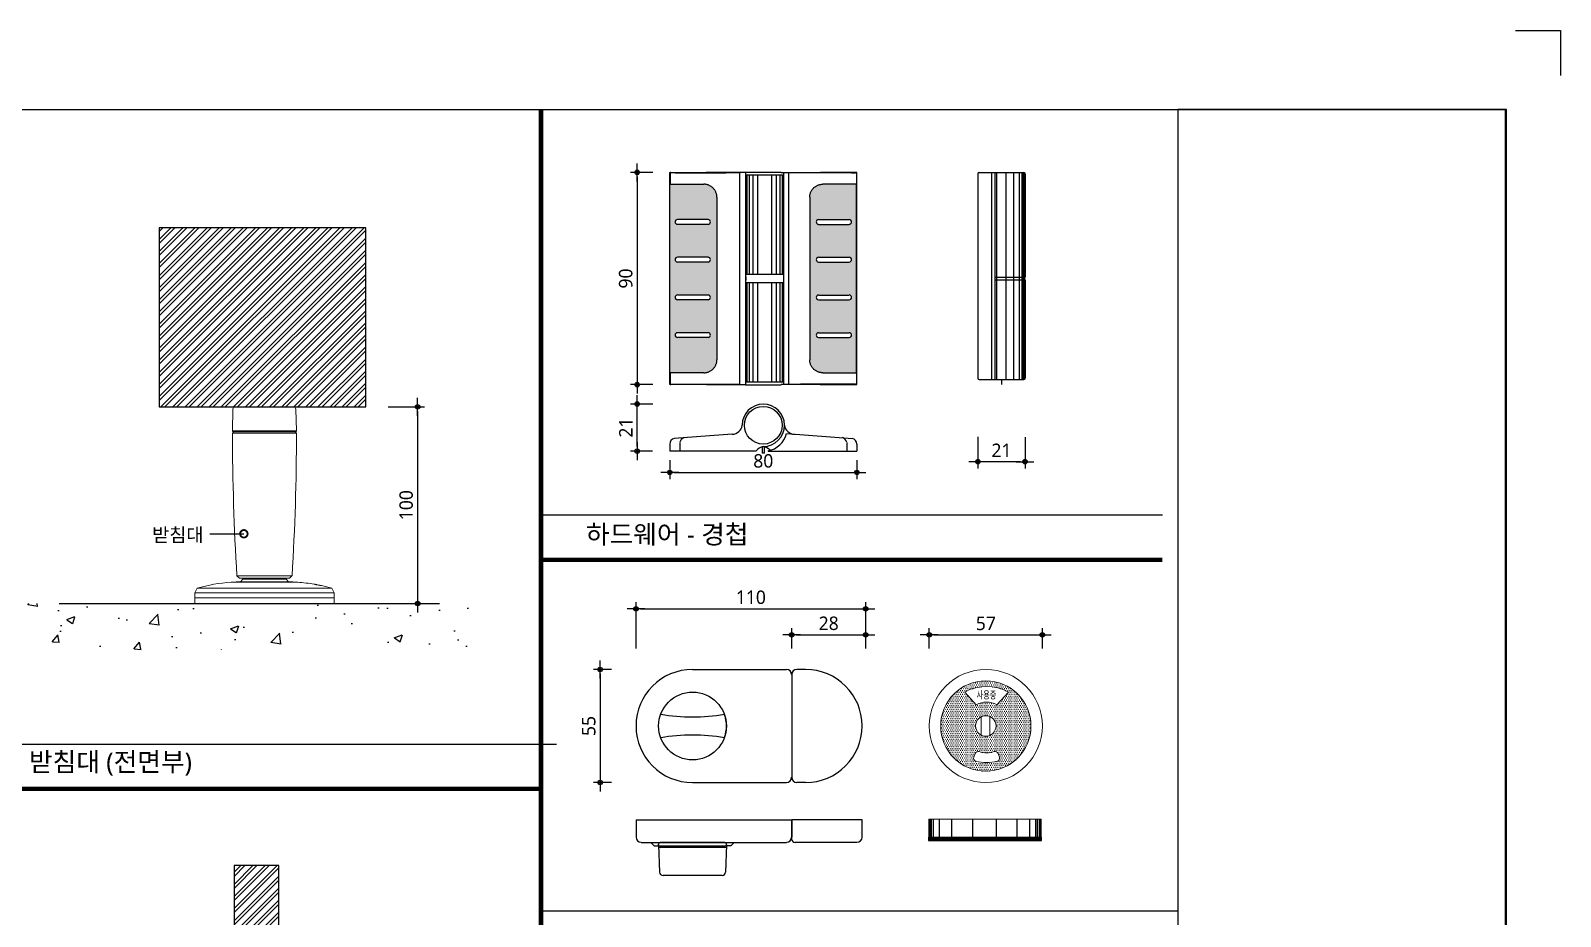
# Model space of a CAD drawing. Extents: x -256 to 8104, y -176 to 5714.
# Drawn here: x 4694 to 8104, y 3740 to 5714 of the extents above; entities that cross this region are included whole.
import ezdxf
from ezdxf.enums import TextEntityAlignment as Align

# ---------------------------------------------------------------- set-up
doc = ezdxf.new("R2010")
doc.units = 0
doc.header["$LTSCALE"] = 30
doc.layers.get('0').update_dxf_attribs({"linetype": 'CONTINUOUS'})
doc.layers.get('DEFPOINTS').update_dxf_attribs({"linetype": 'CONTINUOUS'})
for name, color, linetype in [('02---제품선', 4, 'CONTINUOUS'), ('curior-0Line', 252, 'CONTINUOUS'), ('DIM', 7, 'CONTINUOUS'), ('FIN', 5, 'CONTINUOUS'), ('HAT', 8, 'CONTINUOUS'), ('TIT', 3, 'CONTINUOUS'), ('문자', 3, 'CONTINUOUS'), ('부자재', 4, 'CONTINUOUS'), ('잠금쇠(회전형)', 4, 'CONTINUOUS'), ('치수', 1, 'CONTINUOUS'), ('판넬', 2, 'CONTINUOUS'), ('해치', 8, 'CONTINUOUS')]:
    doc.layers.add(name, color=color, linetype=linetype)
doc.styles.add('HDW', font='gulim.ttc')
doc.styles.add('돋움', font='malgun.ttf')
doc.dimstyles.new('10', dxfattribs={"dimscale": 10, "dimtxt": 3, "dimasz": 1, "dimexe": 1.5, "dimexo": 2, "dimgap": 1, "dimtad": 1, "dimdec": 0, "dimlunit": 6, "dimtxsty": '돋움', "dimblk": 'DIMDOT', "dimcen": -1, "dimdle": 1.5, "dimclrt": 3, "dimazin": 3, "dimtfac": 1, "dimtdec": 0, "dimtix": 1, "dimtmove": 2, "dimatfit": 3, "dimldrblk": 'DIMDOT', "dimarcsym": 0})

# ---------------------------------------------------------------- blocks, each defined once
blk = doc.blocks.new('DIMDOT')
at = {"linetype": 'Continuous'}
blk.add_line((-2, 0), (2, 0), dxfattribs=at)
for radius in [0.5, 0.25]:
    blk.add_circle((0, 0), radius, dxfattribs=at)
blk = doc.blocks.new('*D890')
at = {"layer": 'DEFPOINTS', "color": 0}
for p in [(134877.2, -2398.7), (134365.2, -2507.3), (134877.2, -2507.3)]:
    blk.add_point(p, dxfattribs=at)
at = {"layer": 'DIM', "color": 0, "lineweight": -2, "ltscale": 10}
for p, q in [((134365.2, -2487.3), (134365.2, -2383.7)), ((134877.2, -2487.3), (134877.2, -2383.7)), ((134375.2, -2398.7), (134867.2, -2398.7))]:
    blk.add_line(p, q, dxfattribs=at)
at = {"layer": 'DIM', "color": 0, "lineweight": -2, "xscale": 10, "yscale": 10, "zscale": 10, "rotation": 180}
blk.add_blockref('DIMDOT', (134365.2, -2398.7), dxfattribs=at)
at = {"layer": 'DIM', "color": 0, "lineweight": -2, "xscale": 10, "yscale": 10, "zscale": 10}
blk.add_blockref('DIMDOT', (134877.2, -2398.7), dxfattribs=at)
at = {"layer": 'DIM', "color": 3, "insert": (134621.2, -2373.1), "char_height": 30, "attachment_point": 5, "style": '돋움'}
blk.add_mtext('110', dxfattribs=at)
blk = doc.blocks.new('*D891')
at = {"layer": 'DEFPOINTS', "color": 0}
for p in [(134877.2, -2456.7), (134712.2, -2507.3), (134877.2, -2507.3)]:
    blk.add_point(p, dxfattribs=at)
at = {"layer": 'DIM', "color": 0, "lineweight": -2, "ltscale": 10}
for p, q in [((134712.2, -2487.3), (134712.2, -2441.7)), ((134877.2, -2487.3), (134877.2, -2441.7)), ((134722.2, -2456.7), (134867.2, -2456.7))]:
    blk.add_line(p, q, dxfattribs=at)
at = {"layer": 'DIM', "color": 0, "lineweight": -2, "xscale": 10, "yscale": 10, "zscale": 10, "rotation": 180}
blk.add_blockref('DIMDOT', (134712.2, -2456.7), dxfattribs=at)
at = {"layer": 'DIM', "color": 0, "lineweight": -2, "xscale": 10, "yscale": 10, "zscale": 10}
blk.add_blockref('DIMDOT', (134877.2, -2456.7), dxfattribs=at)
at = {"layer": 'DIM', "color": 3, "insert": (134794.7, -2431.2), "char_height": 30, "attachment_point": 5, "style": '돋움'}
blk.add_mtext('28', dxfattribs=at)
blk = doc.blocks.new('*D892')
at = {"layer": 'DEFPOINTS', "color": 0}
for p in [(135270.9, -2456.7), (135018.9, -2507.3), (135270.9, -2507.3)]:
    blk.add_point(p, dxfattribs=at)
at = {"layer": 'DIM', "color": 0, "lineweight": -2, "ltscale": 10}
for p, q in [((135018.9, -2487.3), (135018.9, -2441.7)), ((135270.9, -2487.3), (135270.9, -2441.7)), ((135028.9, -2456.7), (135260.9, -2456.7))]:
    blk.add_line(p, q, dxfattribs=at)
at = {"layer": 'DIM', "color": 0, "lineweight": -2, "xscale": 10, "yscale": 10, "zscale": 10, "rotation": 180}
blk.add_blockref('DIMDOT', (135018.9, -2456.7), dxfattribs=at)
at = {"layer": 'DIM', "color": 0, "lineweight": -2, "xscale": 10, "yscale": 10, "zscale": 10}
blk.add_blockref('DIMDOT', (135270.9, -2456.7), dxfattribs=at)
at = {"layer": 'DIM', "color": 3, "insert": (135144.9, -2431.4), "char_height": 30, "attachment_point": 5, "style": '돋움'}
blk.add_mtext('57', dxfattribs=at)
blk = doc.blocks.new('*D893')
at = {"layer": 'DEFPOINTS', "color": 0}
for p in [(134422.8, -1426), (134367.8, -1899.1), (134422.8, -1899.1)]:
    blk.add_point(p, dxfattribs=at)
at = {"layer": 'DIM', "color": 0, "lineweight": -2, "ltscale": 10}
for p, q in [((134402.8, -1426), (134352.8, -1426)), ((134367.8, -1436), (134367.8, -1889.1)), ((134402.8, -1899.1), (134352.8, -1899.1))]:
    blk.add_line(p, q, dxfattribs=at)
at = {"layer": 'DIM', "color": 0, "lineweight": -2, "xscale": 10, "yscale": 10, "zscale": 10}
for p, rotation in [((134367.8, -1426), 90), ((134367.8, -1899.1), 270)]:
    blk.add_blockref('DIMDOT', p, dxfattribs=dict(at, rotation=rotation))
at = {"layer": 'DIM', "color": 3, "insert": (134342.3, -1662.5), "char_height": 30, "attachment_point": 5, "rotation": 90, "style": '돋움'}
blk.add_mtext('90', dxfattribs=at)
blk = doc.blocks.new('*D894')
at = {"layer": 'DEFPOINTS', "color": 0}
for p in [(134440.4, -2047.3), (134857.5, -2047.3), (134857.5, -2094.7)]:
    blk.add_point(p, dxfattribs=at)
at = {"layer": 'DIM', "color": 0, "lineweight": -2, "ltscale": 10}
for p, q in [((134440.4, -2067.3), (134440.4, -2109.7)), ((134857.5, -2067.3), (134857.5, -2109.7)), ((134450.4, -2094.7), (134847.5, -2094.7))]:
    blk.add_line(p, q, dxfattribs=at)
at = {"layer": 'DIM', "color": 0, "lineweight": -2, "xscale": 10, "yscale": 10, "zscale": 10, "rotation": 180}
blk.add_blockref('DIMDOT', (134440.4, -2094.7), dxfattribs=at)
at = {"layer": 'DIM', "color": 0, "lineweight": -2, "xscale": 10, "yscale": 10, "zscale": 10}
blk.add_blockref('DIMDOT', (134857.5, -2094.7), dxfattribs=at)
at = {"layer": 'DIM', "color": 3, "insert": (134648.9, -2069.2), "char_height": 30, "attachment_point": 5, "style": '돋움'}
blk.add_mtext('80', dxfattribs=at)
blk = doc.blocks.new('*D895')
at = {"layer": 'DEFPOINTS', "color": 0}
for p in [(134367.8, -1942.3), (134422.8, -1942.3), (134422.1, -2047.3)]:
    blk.add_point(p, dxfattribs=at)
at = {"layer": 'DIM', "color": 0, "lineweight": -2, "ltscale": 10}
for p, q in [((134402.8, -1942.3), (134352.8, -1942.3)), ((134367.8, -2037.3), (134367.8, -1952.3)), ((134402.1, -2047.3), (134352.8, -2047.3))]:
    blk.add_line(p, q, dxfattribs=at)
at = {"layer": 'DIM', "color": 0, "lineweight": -2, "xscale": 10, "yscale": 10, "zscale": 10}
for p, rotation in [((134367.8, -1942.3), 90), ((134367.8, -2047.3), 270)]:
    blk.add_blockref('DIMDOT', p, dxfattribs=dict(at, rotation=rotation))
at = {"layer": 'DIM', "color": 3, "insert": (134342.5, -1994.8), "char_height": 30, "attachment_point": 5, "rotation": 90, "style": '돋움'}
blk.add_mtext('21', dxfattribs=at)
blk = doc.blocks.new('*D896')
at = {"layer": 'DEFPOINTS', "color": 0}
for p in [(135127.3, -1995.1), (135232.3, -1995.9), (135127.3, -2070.8)]:
    blk.add_point(p, dxfattribs=at)
at = {"layer": 'DIM', "color": 0, "lineweight": -2, "ltscale": 10}
for p, q in [((135127.3, -2015.1), (135127.3, -2085.8)), ((135232.3, -2015.9), (135232.3, -2085.8)), ((135222.3, -2070.8), (135137.3, -2070.8))]:
    blk.add_line(p, q, dxfattribs=at)
at = {"layer": 'DIM', "color": 0, "lineweight": -2, "xscale": 10, "yscale": 10, "zscale": 10, "rotation": 180}
blk.add_blockref('DIMDOT', (135127.3, -2070.8), dxfattribs=at)
at = {"layer": 'DIM', "color": 0, "lineweight": -2, "xscale": 10, "yscale": 10, "zscale": 10}
blk.add_blockref('DIMDOT', (135232.3, -2070.8), dxfattribs=at)
at = {"layer": 'DIM', "color": 3, "insert": (135179.8, -2045.5), "char_height": 30, "attachment_point": 5, "style": '돋움'}
blk.add_mtext('21', dxfattribs=at)
blk = doc.blocks.new('*D897')
at = {"layer": 'DEFPOINTS', "color": 0}
for p in [(134330.9, -2533.9), (134285.2, -2785.9), (134330.9, -2785.9)]:
    blk.add_point(p, dxfattribs=at)
at = {"layer": 'DIM', "color": 0, "lineweight": -2, "ltscale": 10}
for p, q in [((134310.9, -2533.9), (134270.2, -2533.9)), ((134285.2, -2543.9), (134285.2, -2775.9)), ((134310.9, -2785.9), (134270.2, -2785.9))]:
    blk.add_line(p, q, dxfattribs=at)
at = {"layer": 'DIM', "color": 0, "lineweight": -2, "xscale": 10, "yscale": 10, "zscale": 10}
for p, rotation in [((134285.2, -2533.9), 90), ((134285.2, -2785.9), 270)]:
    blk.add_blockref('DIMDOT', p, dxfattribs=dict(at, rotation=rotation))
at = {"layer": 'DIM', "color": 3, "insert": (134259.9, -2659.9), "char_height": 30, "attachment_point": 5, "rotation": 90, "style": '돋움'}
blk.add_mtext('55', dxfattribs=at)
blk = doc.blocks.new('*D902')
at = {"layer": 'DEFPOINTS', "color": 0}
for p in [(133792.4, -1948.6), (133735.6, -2386.7), (133878.5, -2386.7)]:
    blk.add_point(p, dxfattribs=at)
at = {"layer": 'DIM', "color": 0, "lineweight": -2, "ltscale": 10}
for p, q in [((133812.4, -1948.6), (133893.5, -1948.6)), ((133878.5, -1958.6), (133878.5, -2376.7)), ((133755.6, -2386.7), (133893.5, -2386.7))]:
    blk.add_line(p, q, dxfattribs=at)
at = {"layer": 'DIM', "color": 0, "lineweight": -2, "xscale": 10, "yscale": 10, "zscale": 10}
for p, rotation in [((133878.5, -1948.6), 90), ((133878.5, -2386.7), 270)]:
    blk.add_blockref('DIMDOT', p, dxfattribs=dict(at, rotation=rotation))
at = {"layer": 'DIM', "color": 3, "insert": (133852.9, -2167.7), "char_height": 30, "attachment_point": 5, "rotation": 90, "style": '돋움'}
blk.add_mtext('100', dxfattribs=at)
blk = doc.blocks.new('_DOTSMALL')
at = {"color": 0, "linetype": 'ByBlock', "const_width": 0.5}
blk.add_lwpolyline([(-0.0625, 0, 1), (0.0625, 0, 1)], format="xyb", close=True, dxfattribs=at)
blk = doc.blocks.new('A$C63EC304E')
at = {"layer": '치수', "color": 1, "xscale": 2.5, "yscale": 2.5, "zscale": 2.5, "rotation": 234.3098741996962}
blk.add_blockref('_DOTSMALL', (0.31, 0.31), dxfattribs=at)
blk = doc.blocks.new('A$C2BC9653E')
at = {"layer": '치수', "xscale": 0.3333333333333333, "yscale": 0.3333333333333333, "zscale": 0.3333333333333333}
blk.add_blockref('A$C63EC304E', (0, 0), dxfattribs=at)
blk = doc.blocks.new('A$C7FC71301')
at = {"layer": '치수', "rotation": 180}
blk.add_blockref('A$C2BC9653E', (0.208, 0.208), dxfattribs=at)
blk = doc.blocks.new('A$C4A20372B')
at = {"layer": '치수'}
blk.add_blockref('A$C7FC71301', (0, 0), dxfattribs=at)
blk = doc.blocks.new('A$C566469F5')
at = {"layer": '치수'}
blk.add_blockref('A$C4A20372B', (0, 0), dxfattribs=at)
blk = doc.blocks.new('A$C7E317CD4')
at = {"layer": '해치', "xscale": 2, "yscale": 2, "zscale": 2}
blk.add_blockref('A$C566469F5', (0, 0), dxfattribs=at)
blk = doc.blocks.new('A$C601D7F27')
at = {"layer": '치수'}
blk.add_blockref('A$C7E317CD4', (0, 0), dxfattribs=at)
blk = doc.blocks.new('A$C38802C08')
at = {"layer": '치수'}
blk.add_blockref('A$C601D7F27', (0, 0), dxfattribs=at)
blk = doc.blocks.new('AURA_33', base_point=(128321.5, -6824.2))
at = {"layer": 'HAT'}
h = blk.add_hatch(dxfattribs=at)
h.set_pattern_fill('ANSI32', color=256, scale=2, style=0)
h.set_pattern_definition([(45, (120000, -7000), (-13.470384, 13.470384), []), (45, (120008.98, -7000), (-13.470384, 13.470384), [])])
h.paths.add_polyline_path([(133602.9, -1948.6), (133762.9, -1948.6), (133762.9, -1549.3), (133302.1, -1549.3), (133302.1, -1948.6)])
h = blk.add_hatch(dxfattribs=at)
h.set_pattern_fill('ANSI32', color=256, scale=2, style=0)
h.set_pattern_definition([(45, (120022.86, -7100.185), (-13.470384, 13.470384), []), (45, (120031.84, -7100.185), (-13.470384, 13.470384), [])])
h.paths.add_polyline_path([(133469.3, -3285.3), (133568.8, -3285.3), (133568.8, -2970.9), (133469.3, -2970.9)])
at = {"layer": '해치'}
h = blk.add_hatch(dxfattribs=at)
h.set_pattern_fill('DOTS', color=256, scale=2.628474)
h.set_pattern_definition([(0, (131478.674, -1090.9586), (2.086351, 4.172702), [0, -4.172702])])
edge = h.paths.add_edge_path()
edge.add_line((134440.9, -1872.6), (134441, -1872.6))
edge.add_spline(control_points=[(134441, -1872.6), (134441.2, -1872.6), (134452.7, -1872.6)], knot_values=[-0.724312, -0.724312, -0.724312, 0.724312, 0.724312, 0.724312], weights=[1, 0.748956, 1], degree=2, periodic=0)
edge.add_line((134452.7, -1872.6), (134516.6, -1872.6))
edge.add_spline(control_points=[(134516.6, -1872.6), (134545.5, -1872.6), (134545.5, -1843.6)], knot_values=[-1.570796, -1.570796, -1.570796, 0, 0, 0], weights=[1, 0.707107, 1], degree=2, periodic=0)
edge.add_line((134545.5, -1843.6), (134545.5, -1481.4))
edge.add_spline(control_points=[(134545.5, -1481.4), (134545.5, -1452.5), (134516.6, -1452.5)], knot_values=[0, 0, 0, 1.570796, 1.570796, 1.570796], weights=[1, 0.707107, 1], degree=2, periodic=0)
edge.add_line((134516.6, -1452.5), (134452.7, -1452.5))
edge.add_spline(control_points=[(134452.7, -1452.5), (134441.2, -1452.5), (134441, -1452.5)], knot_values=[-0.724312, -0.724312, -0.724312, 0.724312, 0.724312, 0.724312], weights=[1, 0.748956, 1], degree=2, periodic=0)
edge.add_line((134440.9, -1452.5), (134440.9, -1872.6))
h.paths.add_polyline_path([(134525.8, -1531.3, -0.414214), (134531.1, -1536.5, -0.414214), (134525.8, -1541.8), (134457.5, -1541.8, -0.414214), (134452.2, -1536.5, -0.414214), (134457.5, -1531.3)], flags=16)
h.paths.add_polyline_path([(134525.8, -1615.3, -0.414214), (134531.1, -1620.5, -0.414214), (134525.8, -1625.8), (134457.5, -1625.8, -0.414214), (134452.2, -1620.5, -0.414214), (134457.5, -1615.3)], flags=16)
h.paths.add_polyline_path([(134525.8, -1699.3, -0.414214), (134531.1, -1704.5, -0.414214), (134525.8, -1709.8), (134457.5, -1709.8, -0.414214), (134452.2, -1704.5, -0.414214), (134457.5, -1699.3)], flags=16)
h.paths.add_polyline_path([(134525.8, -1783.3, -0.414214), (134531.1, -1788.6, -0.414214), (134525.8, -1793.8), (134457.5, -1793.8, -0.414214), (134452.2, -1788.6, -0.414214), (134457.5, -1783.3)], flags=16)
h = blk.add_hatch(dxfattribs=at)
h.set_pattern_fill('DOTS', color=256, scale=2.628474)
h.set_pattern_definition([(0, (131004.0565, -1090.9586), (2.086351, 4.1727023), [0, -4.1727023])])
edge = h.paths.add_edge_path()
edge.add_spline(control_points=[(134752.3, -1481.4), (134752.3, -1452.5), (134781.3, -1452.5)], knot_values=[0, 0, 0, 1.570796, 1.570796, 1.570796], weights=[1, 0.707107, 1], degree=2, periodic=0)
edge.add_line((134781.3, -1452.5), (134845.2, -1452.5))
edge.add_spline(control_points=[(134845.2, -1452.5), (134856.7, -1452.5), (134856.9, -1452.5)], knot_values=[-0.724312, -0.724312, -0.724312, 0.724312, 0.724312, 0.724312], weights=[1, 0.748956, 1], degree=2, periodic=0)
edge.add_line((134857, -1452.5), (134857, -1872.6))
edge.add_line((134857, -1872.6), (134856.9, -1872.6))
edge.add_spline(control_points=[(134856.9, -1872.6), (134856.7, -1872.6), (134845.2, -1872.6)], knot_values=[-0.724312, -0.724312, -0.724312, 0.724312, 0.724312, 0.724312], weights=[1, 0.748956, 1], degree=2, periodic=0)
edge.add_line((134845.2, -1872.6), (134781.3, -1872.6))
edge.add_spline(control_points=[(134781.3, -1872.6), (134752.3, -1872.6), (134752.3, -1843.6)], knot_values=[-1.570796, -1.570796, -1.570796, 0, 0, 0], weights=[1, 0.707107, 1], degree=2, periodic=0)
edge.add_line((134752.3, -1843.6), (134752.3, -1481.4))
h.paths.add_polyline_path([(134772.1, -1531.3, 0.414214), (134766.8, -1536.5, 0.414214), (134772.1, -1541.8), (134840.4, -1541.8, 0.414214), (134845.7, -1536.5, 0.414214), (134840.4, -1531.3)], flags=16)
h.paths.add_polyline_path([(134772.1, -1615.3, 0.414214), (134766.8, -1620.5, 0.414214), (134772.1, -1625.8), (134840.4, -1625.8, 0.414214), (134845.7, -1620.5, 0.414214), (134840.4, -1615.3)], flags=16)
h.paths.add_polyline_path([(134772.1, -1699.3, 0.414214), (134766.8, -1704.5, 0.414214), (134772.1, -1709.8), (134840.4, -1709.8, 0.414214), (134845.7, -1704.5, 0.414214), (134840.4, -1699.3)], flags=16)
h.paths.add_polyline_path([(134772.1, -1783.3, 0.414214), (134766.8, -1788.6, 0.414214), (134772.1, -1793.8), (134840.4, -1793.8, 0.414214), (134845.7, -1788.6, 0.414214), (134840.4, -1783.3)], flags=16)
h = blk.add_hatch(dxfattribs=at)
h.set_pattern_fill('AR-CONC', color=256, style=0)
h.set_pattern_definition([(50, (131561.03, -3923.5), (182.185, -15.939), [19.05, -209.55]), (355, (131561.03, -3923.5), (-35.243, 191.057), [15.24, -167.64]), (100.451, (131576.2, -3924.82), (146.943, 175.117), [16.19, -178.09]), (46.184, (131561.03, -3872.7), (271.079, -42.042), [28.575, -314.325]), (96.636, (131583.62, -3876.2), (237.404, 247.426), [24.285, -267.135]), (351.184, (131561.03, -3872.7), (237.405, 247.425), [22.86, -251.46]), (21, (131586.43, -3885.4), (151.615, -102.2655), [19.05, -209.55]), (326, (131586.43, -3885.4), (61.802, 184.188), [15.24, -167.64]), (71.4514, (131599.06, -3893.91), (213.416, 81.923), [16.19, -178.09]), (37.5, (131561.027, -3923.49), (3.0886, 84.555), [0, -165.608, 0, -170.18, 0, -168.275]), (7.5, (131561.03, -3923.49), (66.8197, 100.1806), [0, -97.028, 0, -161.798, 0, -64.135]), (327.5, (131504.385, -3923.49), (135.5906, -5.7287), [0, -63.5, 0, -198.12, 0, -262.89]), (317.5, (131478.98, -3923.49), (148.129, 25.4265), [0, -82.55, 0, -131.572, 0, -186.69])])
h.paths.add_polyline_path([(134040.6, -2489.7), (134040.6, -2386.7), (132990.4, -2386.7), (132990.4, -2489.7)])
h = blk.add_hatch(dxfattribs=at)
h.set_pattern_fill('DOTS', color=256, scale=2.628474)
h.set_pattern_definition([(0, (129450.8684, -6117.236), (2.086351, 4.1727023), [0, -4.1727023])])
h.paths.add_polyline_path([(135245.5, -2659.9, 1), (135044.2, -2659.9, 1)])
h.paths.add_polyline_path([(135121.9, -2659.9, -1), (135167.8, -2659.9, -1)], flags=16)
h.paths.add_polyline_path([(135169.6, -2612.6, 0.250537), (135123.7, -2612.6), (135097.9, -2584.2, -0.258173), (135195.4, -2584.2)], flags=16)
h.paths.add_polyline_path([(135172.3, -2721.3), (135175.1, -2729.5, -0.437988), (135170.3, -2738.5, -0.127495), (135123.1, -2738.5, -0.437988), (135118.2, -2729.5), (135121, -2721.3, -0.407197), (135129.8, -2717, 0.156299), (135163.6, -2717, -0.407197)], flags=16)
h.paths.add_polyline_path([(135119.7, -2604.8), (135173.1, -2604.8), (135173.1, -2577.3), (135119.7, -2577.3)], flags=8)
at = {"color": 2}
for p, q in [((136325.6, -1110), (136425.6, -1110)), ((136325.6, -1110), (136425.6, -1110)), ((136325.6, -1110), (136425.6, -1110)), ((136425.6, -1110), (136425.6, -1210)), ((136425.6, -1110), (136425.6, -1210)), ((136425.6, -1110), (136425.6, -1210)), ((135179.8, -1887.5), (135179.8, -1899.1)), ((133079.8, -2386.7), (133927.4, -2386.7))]:
    blk.add_line(p, q, dxfattribs=at)
at = {"color": 8}
for p, q in [((134153.5, -2189.5), (135538.7, -2189.5)), ((130840.3, -2700.1), (134188.1, -2700.1)), ((134153.5, -3072.2), (135573.1, -3072.2))]:
    blk.add_line(p, q, dxfattribs=at)
at = {"color": 2}
for points in [[(128320.8, -1285.8), (135573.1, -1285.8), (135573.1, -6824.2), (128320.8, -6824.2)], [(128320.8, -1285.8), (135573.1, -1285.8), (135573.1, -6824.2), (128320.8, -6824.2)], [(128320.8, -1285.8), (136302.7, -1285.8), (136302.7, -6824.2), (128320.8, -6824.2)]]:
    blk.add_lwpolyline(points, close=True, dxfattribs=at)
at = {"color": 8, "const_width": 10}
for points in [[(134153.5, -6824.2), (134153.5, -1285.8)], [(134153.5, -2289.5), (135538.7, -2289.5)], [(130805.6, -2800.1), (134153.5, -2800.1)]]:
    blk.add_lwpolyline(points, dxfattribs=at)
at = {"layer": '02---제품선'}
for p, q in [((134491.2, -2533.9), (134700.5, -2533.9)), ((134712.2, -2545.5), (134712.2, -2774.3)), ((134712.2, -2545.5), (134712.2, -2774.3)), ((134743.2, -2533.9), (134723.8, -2533.9)), ((134491.2, -2785.9), (134700.5, -2785.9)), ((134743.2, -2785.9), (134723.8, -2785.9)), ((134365.2, -2868.9), (134712.2, -2868.9)), ((134365.2, -2868.9), (134365.2, -2907.6)), ((134712.2, -2868.9), (134712.2, -2907.6)), ((134869.2, -2868.9), (134712.2, -2868.9)), ((134712.2, -2911.5), (134712.2, -2868.9)), ((134869.2, -2907.6), (134869.2, -2868.9)), ((134376.8, -2919.3), (134398.1, -2919.3)), ((134398.1, -2919.3), (134584.2, -2919.3)), ((134405.9, -2927), (134398.1, -2919.3)), ((134405.9, -2927), (134413.6, -2927)), ((134413.6, -2927), (134568.7, -2927)), ((134415.5, -2925.1), (134417.6, -2985.5)), ((134415.6, -2927), (134415.6, -2923.2)), ((134562.9, -2919.3), (134419.4, -2919.3)), ((134562.9, -2930.9), (134419.4, -2930.9)), ((134566.8, -2925.1), (134564.7, -2985.5)), ((134566.8, -2927), (134566.8, -2923.2)), ((134576.5, -2927), (134568.7, -2927)), ((134576.5, -2927), (134584.2, -2919.3)), ((134584.2, -2919.3), (134700.5, -2919.3)), ((134857.5, -2919.3), (134719.9, -2919.3)), ((134557, -2992.9), (134425.4, -2992.9))]:
    blk.add_line(p, q, dxfattribs=at)
blk.add_circle((134491.2, -2659.9), 75.6, dxfattribs=at)
blk.add_circle((134491.2, -2659.9), 75.6, dxfattribs=at)
for centre, radius, start, end in [((134491.2, -2659.9), 126, 90, 180), ((134700.5, -2545.5), 11.6, 0, 90), ((134723.8, -2545.5), 11.6, 90, 180), ((134743.2, -2659.9), 126, 0, 90), ((134491.2, -2223.1), 416.6, 260.2031, 279.7969), ((134491.2, -2659.9), 75.6, 340.7512, 19.2488), ((134491.2, -2659.9), 126, 180, 270), ((134491.2, -3096.7), 416.6, 80.2031, 99.7969), ((134743.2, -2659.9), 126, 270, 0), ((134700.5, -2774.3), 11.6, 270, 0), ((134723.8, -2774.3), 11.6, 180, 270), ((134376.8, -2907.6), 11.6, 180, 270), ((134419.4, -2923.2), 3.88, 90, 180), ((134419.4, -2927), 3.88, 180, 270), ((134562.9, -2923.2), 3.88, 0, 90), ((134562.9, -2927), 3.88, 270, 0), ((134700.5, -2907.6), 11.6, 270, 0), ((134719.9, -2911.5), 7.75, 180, 270), ((134857.5, -2907.6), 11.6, 270, 0), ((134425.4, -2985.2), 7.75, 182, 270), ((134557, -2985.2), 7.75, 270, 358)]:
    blk.add_arc(centre, radius, start, end, dxfattribs=at)
at = {"layer": 'curior-0Line'}
blk.add_line((135573.1, -1285.8), (135573.1, -6823.4), dxfattribs=at)
blk.add_lwpolyline([(136305.6, -1285.8), (135573.1, -1285.8), (135573.1, -6824.2), (136305.6, -6824.2)], close=True, dxfattribs=at)
at = {"layer": 'FIN', "color": 4, "linetype": 'Continuous', "lineweight": 15}
for p, q in [((133608.2, -2002), (133607, -1953.4)), ((133468.3, -2004.6), (133605.8, -2004.6)), ((133386.7, -2352.5), (133381.8, -2363.1)), ((133475.7, -2324.9), (133481.1, -2330.3)), ((133593, -2330.3), (133481.1, -2330.3)), ((133488.7, -2332.5), (133483.6, -2338.4)), ((133590.5, -2338.4), (133483.6, -2338.4)), ((133488.7, -2330.3), (133488.7, -2332.5)), ((133488.7, -2332.5), (133585.4, -2332.5)), ((133585.4, -2332.5), (133585.4, -2330.3)), ((133590.5, -2338.4), (133585.4, -2332.5)), ((133593, -2330.3), (133598.4, -2324.9)), ((133692.2, -2363.1), (133687.4, -2352.5)), ((133381.8, -2363.1), (133381.8, -2374)), ((133381.8, -2374), (133381.8, -2386.7)), ((133381.8, -2386.7), (133692.2, -2386.7)), ((133692.2, -2374), (133692.2, -2363.1)), ((133692.2, -2386.7), (133692.2, -2374))]:
    blk.add_line(p, q, dxfattribs=at)
at = {"layer": 'FIN', "linetype": 'Continuous', "lineweight": 15}
for p, q in [((133465.8, -2002), (133608.2, -2002)), ((133608.3, -2007.1), (133465.8, -2007.1)), ((133386.7, -2352.5), (133687.4, -2352.5)), ((133611.3, -2339.5), (133462.7, -2339.5)), ((133464.7, -2339.4), (133609.4, -2339.4)), ((133475.7, -2324.9), (133598.4, -2324.9)), ((133692.2, -2363.1), (133381.8, -2363.1)), ((133692.2, -2374), (133381.8, -2374)), ((133381.8, -2374), (133692.2, -2374)), ((133394.5, -2387.8), (133394.5, -2386.7)), ((133394.6, -2387.8), (133394.6, -2386.7)), ((133405.3, -2387.8), (133405.3, -2386.7)), ((133405.4, -2387.8), (133405.4, -2386.7)), ((133554.8, -2387.8), (133554.8, -2386.7)), ((133559.9, -2387.8), (133559.9, -2386.7)), ((133567, -2387.8), (133567, -2386.7)), ((133567.1, -2387.8), (133567.1, -2386.7)), ((133567.3, -2387.8), (133567.3, -2386.7)), ((133567.8, -2387.8), (133567.8, -2386.7)), ((133570, -2387.8), (133570, -2386.7)), ((133570.8, -2387.8), (133570.8, -2386.7)), ((133571.5, -2387.8), (133571.5, -2386.7)), ((133571.8, -2387.8), (133571.8, -2386.7)), ((133572.1, -2387.8), (133572.1, -2386.7)), ((133573.6, -2387.8), (133573.6, -2386.7)), ((133575.5, -2387.8), (133575.5, -2386.7)), ((133575.5, -2387.8), (133575.5, -2386.7)), ((133576.2, -2387.8), (133576.2, -2386.7)), ((133576.6, -2387.8), (133576.6, -2386.7)), ((133577.3, -2387.8), (133577.3, -2386.7)), ((133666.7, -2387.8), (133666.7, -2386.7)), ((133668.4, -2387.8), (133668.4, -2386.7)), ((133672.3, -2387.8), (133672.3, -2386.7)), ((133676.1, -2387.8), (133676.1, -2386.7)), ((133677.9, -2387.8), (133677.9, -2386.7)), ((133394.6, -2387.8), (133394.5, -2387.8)), ((133405.3, -2387.8), (133394.6, -2387.8)), ((133405.4, -2387.8), (133405.3, -2387.8)), ((133559.9, -2387.8), (133554.8, -2387.8)), ((133570, -2387.8), (133567.8, -2387.8)), ((133570.8, -2387.8), (133570, -2387.8)), ((133571.5, -2387.8), (133570.8, -2387.8)), ((133571.8, -2387.8), (133571.5, -2387.8)), ((133572, -2387.8), (133571.8, -2387.8)), ((133576.2, -2387.8), (133575.6, -2387.8)), ((133576.6, -2387.8), (133576.2, -2387.8)), ((133577.3, -2387.8), (133576.6, -2387.8))]:
    blk.add_line(p, q, dxfattribs=at)
at = {"layer": 'FIN', "color": 4, "linetype": 'Continuous', "lineweight": 15, "flags": 128}
blk.add_lwpolyline([(133602, -1948.6), (133471.9, -1948.6, 0.411572), (133466.9, -1953.6), (133466.9, -1953.6), (133465.9, -2002)], format="xyb", dxfattribs=at)
at = {"layer": 'FIN', "color": 4, "linetype": 'Continuous', "lineweight": 15}
for centre, radius, start, end in [((133602, -1953.6), 5, 1.3876, 90.0349), ((133468.4, -2002.1), 2.54, 179.2415, 270), ((133468.3, -2007.2), 2.54, 90, 179.3579), ((138506.9, -2009.6), 5041.1, 179.9718, 183.5859), ((128781.2, -2016.4), 4827.1, 356.3354, 0.1097), ((133605.7, -2002.1), 2.54, 270, 0.7585), ((133605.8, -2007.2), 2.54, 0.6421, 90), ((133488.7, -2720.3), 381.6, 93.8991, 105.5006), ((133464.8, -2340.9), 1.53, 94.7479, 116.6788), ((133488.7, -2628.9), 290.5, 91.0115, 94.7479), ((133585.4, -2628.9), 290.5, 85.2521, 88.9885), ((133609.3, -2340.9), 1.53, 63.3212, 85.2521), ((133585.4, -2720.3), 381.6, 80.5831, 86.1009), ((133585.4, -2720.3), 381.6, 74.4994, 78.127)]:
    blk.add_arc(centre, radius, start, end, dxfattribs=at)
for points, knots in [([(133647.8, -2343.8), (133647.8, -2343.8), (133647.8, -2343.8), (133647.9, -2343.8), (133648.2, -2343.9), (133648.2, -2343.9)], [0, 0, 0, 0, 0.110152, 0.664814, 1, 1, 1, 1]), ([(133648.2, -2343.9), (133648.4, -2343.9), (133648.8, -2344), (133649.6, -2344.1), (133650.4, -2344.3), (133651.2, -2344.4), (133651.6, -2344.5), (133651.7, -2344.5)], [0, 0, 0, 0, 0.2159727, 0.4318558, 0.6498983, 0.8698049, 1, 1, 1, 1]), ([(133654.7, -2345.1), (133654.1, -2345), (133653.1, -2344.8), (133652.1, -2344.7), (133651.7, -2344.6)], [0, 0, 0, 0, 0.585266, 1, 1, 1, 1]), ([(133651.7, -2344.6), (133651.7, -2344.6), (133651.7, -2344.7), (133651.7, -2344.8), (133651.7, -2344.9)], [0, 0, 0, 0, 0.495973, 1, 1, 1, 1]), ([(133651.7, -2344.9), (133652.1, -2344.9), (133653.1, -2345.1), (133654.1, -2345.3), (133654.7, -2345.4)], [0, 0, 0, 0, 0.405872, 1, 1, 1, 1]), ([(133667, -2347.7), (133664.8, -2347.2), (133660.7, -2346.4), (133656.7, -2345.6), (133654.7, -2345.2)], [0, 0, 0, 0, 0.528575, 1, 1, 1, 1]), ([(133654.7, -2345.4), (133654.7, -2345.4), (133654.7, -2345.4), (133654.7, -2345.3), (133654.7, -2345.3)], [0, 0, 0, 0, 0.517301, 1, 1, 1, 1]), ([(133654.7, -2345.3), (133656.7, -2345.7), (133660.7, -2346.5), (133664.8, -2347.3), (133667, -2347.8)], [0, 0, 0, 0, 0.470682, 1, 1, 1, 1]), ([(133667, -2347.8), (133667, -2347.8), (133667, -2347.7), (133667, -2347.7), (133667, -2347.7)], [0, 0, 0, 0, 0.529757, 1, 1, 1, 1])]:
    blk.add_open_spline(points, degree=3, knots=knots, dxfattribs=at)
for points in [[(133648.2, -2343.9), (133647.9, -2343.8)], [(133651.7, -2344.5), (133654.9, -2345.2)], [(133654.7, -2345.1), (133654.9, -2345.1)]]:
    blk.add_open_spline(points, degree=1, dxfattribs=at)
at = {"layer": 'FIN', "linetype": 'Continuous', "lineweight": 15}
for points, knots in [([(133567.3, -2387.8), (133567.2, -2387.8), (133567.1, -2387.8), (133567.1, -2387.8), (133567.1, -2387.8)], [0, 0, 0, 0, 0.557964, 1, 1, 1, 1]), ([(133567.8, -2387.8), (133567.7, -2387.8), (133567.5, -2387.8), (133567.4, -2387.8), (133567.3, -2387.8)], [0, 0, 0, 0, 0.561741, 1, 1, 1, 1]), ([(133573.6, -2387.8), (133573.3, -2387.8), (133572.8, -2387.8), (133572.3, -2387.8), (133572.1, -2387.8)], [0, 0, 0, 0, 0.560188, 1, 1, 1, 1]), ([(133575.5, -2387.8), (133575.1, -2387.8), (133574.5, -2387.8), (133573.9, -2387.8), (133573.6, -2387.8)], [0, 0, 0, 0, 0.559958, 1, 1, 1, 1]), ([(133668.4, -2387.8), (133667.8, -2387.8), (133666.8, -2387.8), (133666.7, -2387.8), (133666.7, -2387.8)], [0, 0, 0, 0, 0.558554, 1, 1, 1, 1]), ([(133669.9, -2387.8), (133669.3, -2387.8), (133668.4, -2387.8), (133667.7, -2387.8), (133667.5, -2387.8)], [0, 0, 0, 0, 0.558511, 1, 1, 1, 1]), ([(133672.3, -2387.8), (133671.5, -2387.8), (133670.1, -2387.8), (133668.9, -2387.8), (133668.4, -2387.8)], [0, 0, 0, 0, 0.559859, 1, 1, 1, 1]), ([(133676.1, -2387.8), (133675.4, -2387.8), (133674.3, -2387.8), (133672.9, -2387.8), (133672.3, -2387.8)], [0, 0, 0, 0, 0.558977, 1, 1, 1, 1]), ([(133677.9, -2387.8), (133677.8, -2387.8), (133677.6, -2387.8), (133676.6, -2387.8), (133676.1, -2387.8)], [0, 0, 0, 0, 0.559094, 1, 1, 1, 1])]:
    blk.add_open_spline(points, degree=3, knots=knots, dxfattribs=at)
blk.add_open_spline([(133567.7, -2387.8), (133567.5, -2387.8)], degree=1, dxfattribs=at)
at = {"layer": '부자재'}
for p, q in [((134440.4, -1426), (134521.8, -1426)), ((134440.4, -1899.1), (134440.4, -1426)), ((134440.4, -1426), (134441, -1426.5)), ((134441, -1426.5), (134441, -1452.5)), ((134452.7, -1426.8), (134566.3, -1427)), ((134522, -1426.1), (134521.8, -1426)), ((134609.5, -1426.1), (134522, -1426.1)), ((134596.9, -1897.9), (134596.9, -1427.2)), ((134609.5, -1426.1), (134609.5, -1899)), ((134609.5, -1426.1), (134609.6, -1426.1)), ((134688.4, -1426.1), (134775.9, -1426.1)), ((134693.6, -1426.1), (134693.6, -1899)), ((134706.2, -1897.9), (134706.2, -1427.2)), ((134845.2, -1426.8), (134731.6, -1427)), ((134775.9, -1426.1), (134776.1, -1426)), ((134857.5, -1426), (134776.1, -1426)), ((134857.5, -1426), (134856.9, -1426.5)), ((134856.9, -1426.5), (134856.9, -1452.5)), ((134857.5, -1899.1), (134857.5, -1426)), ((135127.3, -1429), (135127.3, -1884.5)), ((135130.3, -1426), (135229.3, -1426)), ((135157.3, -1426), (135157.3, -1887.5)), ((135164.8, -1426), (135164.8, -1887.5)), ((135232.3, -1429), (135232.3, -1659.6)), ((134440.9, -1872.6), (134440.9, -1452.5)), ((134440.9, -1452.5), (134441, -1452.5)), ((134452.7, -1452.5), (134516.6, -1452.5)), ((134845.2, -1452.5), (134781.3, -1452.5)), ((134857, -1452.5), (134856.9, -1452.5)), ((134857, -1872.6), (134857, -1452.5)), ((134545.5, -1481.4), (134545.5, -1843.6)), ((134752.3, -1481.4), (134752.3, -1843.6)), ((134609.7, -1659), (134609.7, -1666.3)), ((135164.8, -1659.6), (135232.3, -1659.6)), ((135164.8, -1665.6), (135232.3, -1665.6)), ((135231.3, -1659.6), (135231.3, -1665.6)), ((135232.3, -1665.6), (135232.3, -1884.5)), ((134441, -1872.6), (134440.9, -1872.6)), ((134441, -1872.6), (134441, -1898.5)), ((134516.6, -1872.6), (134452.7, -1872.6)), ((134781.3, -1872.6), (134845.2, -1872.6)), ((134856.9, -1872.6), (134857, -1872.6)), ((134856.9, -1872.6), (134856.9, -1898.5)), ((134441, -1898.5), (134440.4, -1899.1)), ((134521.8, -1899.1), (134440.4, -1899.1)), ((134452.7, -1898.3), (134566.3, -1898.1)), ((134522, -1899), (134521.8, -1899.1)), ((134522, -1899), (134609.5, -1899)), ((134775.9, -1899), (134688.4, -1899)), ((134845.2, -1898.3), (134731.6, -1898.1)), ((134775.9, -1899), (134776.1, -1899.1)), ((134776.1, -1899.1), (134857.5, -1899.1)), ((134856.9, -1898.5), (134857.5, -1899.1)), ((135130.3, -1887.5), (135229.3, -1887.5)), ((134579.8, -2009.8), (134450.2, -2018.8)), ((134700.5, -2008.3), (134847.5, -2018.8)), ((134440.4, -2030.7), (134440.4, -2047.3)), ((134462.9, -2027.7), (134462.9, -2047.3)), ((134646.7, -2037.4), (134646.7, -2051.8)), ((134651.2, -2037.4), (134651.2, -2051.8)), ((134835, -2027.7), (134835, -2047.3)), ((134857.5, -2030.7), (134857.5, -2047.3)), ((134632.2, -2047.3), (134440.4, -2047.3)), ((134651.2, -2051.8), (134646.7, -2051.8)), ((134659.6, -2046.5), (134659.6, -2047.3)), ((134659.6, -2047.3), (134857.5, -2047.3))]:
    blk.add_line(p, q, dxfattribs=at)
blk.add_circle((134648.9, -1989.6), 42.1, dxfattribs=at)
for centre, radius, start, end in [((135130.3, -1429), 3, 90, 180), ((135229.3, -1429), 3, 0, 90), ((135130.3, -1884.5), 3, 180, 270), ((135229.3, -1884.5), 3, 270, 0), ((134648.9, -1989.6), 47.2, 270, 180), ((134578.6, -1986.5), 23.3, 272.9231, 352.4724), ((134650.6, -1995.8), 51.5, 280.084, 345.9792), ((134719.3, -1986.5), 23.3, 187.5276, 267.0769), ((134453, -2031.1), 12.6, 101.7765, 181.6712), ((134478.2, -2031.9), 15.9, 113.4077, 164.5497), ((134655.4, -2065.7), 29.6, 102.5267, 141.5475), ((134642.5, -2065.7), 29.6, 43.1003, 77.4733), ((134819.6, -2031.9), 15.9, 15.4503, 67.3004), ((134844.9, -2031.1), 12.6, 358.3288, 78.2235)]:
    blk.add_arc(centre, radius, start, end, dxfattribs=at)
for points, weights in [([(134452.7, -1426.8), (134441.2, -1426.7), (134441, -1426.5)], [1, 0.748955720789, 1]), ([(134596.9, -1427.2), (134583.4, -1427), (134566.3, -1427)], [1, 0.964784765128, 1]), ([(134609.5, -1426.1), (134609.5, -1426.1), (134609.5, -1426.1)], [1, 0.999924701899, 1]), ([(134845.2, -1426.8), (134856.7, -1426.7), (134856.9, -1426.5)], [1, 0.748955720789, 1]), ([(134441, -1452.5), (134441.2, -1452.5), (134452.7, -1452.5)], [1, 0.748955720789, 1]), ([(134545.5, -1481.4), (134545.5, -1452.5), (134516.6, -1452.5)], [1, 0.707106781187, 1]), ([(134752.3, -1481.4), (134752.3, -1452.5), (134781.3, -1452.5)], [1, 0.707106781187, 1]), ([(134856.9, -1452.5), (134856.7, -1452.5), (134845.2, -1452.5)], [1, 0.748955720789, 1]), ([(134609.5, -1666.3), (134609.5, -1666.3), (134609.5, -1666.3)], [1, 0.999862102782, 1]), ([(134452.7, -1872.6), (134441.2, -1872.6), (134441, -1872.6)], [1, 0.748955720789, 1]), ([(134516.6, -1872.6), (134545.5, -1872.6), (134545.5, -1843.6)], [1, 0.707106781187, 1]), ([(134781.3, -1872.6), (134752.3, -1872.6), (134752.3, -1843.6)], [1, 0.707106781187, 1]), ([(134845.2, -1872.6), (134856.7, -1872.6), (134856.9, -1872.6)], [1, 0.748955720789, 1]), ([(134441, -1898.5), (134441.2, -1898.3), (134452.7, -1898.3)], [1, 0.748955720789, 1]), ([(134566.3, -1898.1), (134583.4, -1898.1), (134596.9, -1897.9)], [1, 0.964784765128, 1]), ([(134609.6, -1899.2), (134609.5, -1899.2), (134609.5, -1899.2)], [1, 0.999734260157, 1]), ([(134856.9, -1898.5), (134856.7, -1898.3), (134845.2, -1898.3)], [1, 0.748955720789, 1])]:
    blk.add_rational_spline(points, weights, degree=2, dxfattribs=at)
for points, weights, knots in [([(134688.4, -1426.1), (134688.4, -1426.1), (134648.9, -1426.1), (134609.5, -1426.1), (134609.5, -1426.1)], [1, 0.707106781186, 1, 0.707106781186, 1], [-1.570796, -1.570796, -1.570796, 0, 0, 1.570796, 1.570796, 1.570796]), ([(134609.5, -1431.3), (134622.1, -1431.3), (134648.9, -1431.3), (134693.6, -1431.3), (134693.6, -1431.3)], [0.872453400774, 0.800943102543, 1, 0.707106781186, 1], [-1.067549, -1.067549, -1.067549, 0, 0, 1.570796, 1.570796, 1.570796]), ([(134693.6, -1653.7), (134693.6, -1653.7), (134653.6, -1653.7), (134623.7, -1653.7), (134609.5, -1653.7)], [1, 0.742797744768, 1, 0.794611058848, 0.917248923756], [-1.467114, -1.467114, -1.467114, 0, 0, 1.171564, 1.171564, 1.171564]), ([(134609.5, -1671.6), (134620.7, -1671.6), (134644.3, -1671.6), (134684.4, -1671.6), (134692.7, -1671.6)], [0.884455168565, 0.830422605945, 1, 0.742797744768, 1], [-0.967291, -0.967291, -0.967291, 0, 0, 1.467114, 1.467114, 1.467114]), ([(134693.6, -1893.9), (134693.6, -1893.9), (134648.9, -1893.9), (134622.1, -1893.9), (134609.5, -1893.9)], [1, 0.707106781186, 1, 0.800943102543, 0.872453400774], [-1.570796, -1.570796, -1.570796, 0, 0, 1.067549, 1.067549, 1.067549]), ([(134609.5, -1899.2), (134609.5, -1899.2), (134648.9, -1899.2), (134688.4, -1899.2), (134688.4, -1899.2)], [1, 0.707106781186, 1, 0.707106781186, 1], [-1.570796, -1.570796, -1.570796, 0, 0, 1.570796, 1.570796, 1.570796])]:
    blk.add_rational_spline(points, weights, degree=2, knots=knots, dxfattribs=at)
blk.add_open_spline([(134609.7, -1659), (134609.7, -1659), (134609.7, -1659), (134609.6, -1659), (134609.6, -1659), (134609.5, -1658.9)], degree=3, knots=[-0.00189331, -0.00189331, -0.00189331, -0.00189331, 0, 0, 0.05421316, 0.05421316, 0.05421316, 0.05421316], dxfattribs=at)
at = {"layer": '잠금쇠(회전형)', "linetype": 'Continuous', "lineweight": 15}
for p, q in [((135097.9, -2584.2), (135123.7, -2612.6)), ((135195.4, -2584.2), (135169.6, -2612.6)), ((135134.9, -2639.1), (135134.9, -2680.4)), ((135154, -2639.6), (135154, -2680.8)), ((135121, -2721.3), (135118.2, -2729.5)), ((135172.3, -2721.3), (135175.1, -2729.5)), ((135018.1, -2867.4), (135268.5, -2867.4)), ((135018.1, -2867.4), (135018.1, -2907.6)), ((135018.9, -2867.4), (135018.9, -2907.6)), ((135268.5, -2867.4), (135268.5, -2907.6)), ((135017.3, -2907.6), (135269.3, -2907.6)), ((135017.3, -2915.4), (135017.3, -2907.6)), ((135017.3, -2915.1), (135269.3, -2915.1)), ((135269.3, -2915.4), (135269.3, -2907.6))]:
    blk.add_line(p, q, dxfattribs=at)
for radius in [126, 100.6, 22.9]:
    blk.add_circle((135144.9, -2659.9), radius, dxfattribs=at)
for centre, radius, start, end in [((135146.7, -2672.3), 100.7, 61.0478, 118.9522), ((135146.7, -2655.5), 48.7, 61.8696, 118.1304), ((135127.7, -2723.6), 7, 72.2332, 160.8571), ((135146.7, -2664.3), 55.3, 252.2332, 287.7668), ((135165.7, -2723.6), 7, 19.1429, 107.7668), ((135124.8, -2731.8), 7, 160.8571, 255.4685), ((135146.7, -2647.5), 94.1, 255.4685, 284.5315), ((135168.5, -2731.8), 7, 284.5315, 19.1429)]:
    blk.add_arc(centre, radius, start, end, dxfattribs=at)
at = {"layer": '치수'}
blk.add_line((133415, -2231.5), (133491, -2231.5), dxfattribs=at)
at = {"layer": '판넬', "color": 1}
for points in [[(133302.1, -1948.6), (133762.9, -1948.6), (133762.9, -1549.3), (133302.1, -1549.3)], [(133469.3, -3285.3), (133568.8, -3285.3), (133568.8, -2970.9), (133469.3, -2970.9)]]:
    blk.add_lwpolyline(points, close=True, dxfattribs=at)
at = {"layer": '해치'}
for p, q in [((134612.1, -1431.3), (134612.1, -1653.7)), ((134617.4, -1431.3), (134617.4, -1653.7)), ((134625.3, -1431.3), (134625.3, -1653.7)), ((134635.8, -1431.3), (134635.8, -1653.7)), ((134667.3, -1431.3), (134667.3, -1653.7)), ((134677.9, -1431.3), (134677.9, -1653.7)), ((134685.7, -1431.3), (134685.7, -1653.7)), ((134691, -1431.3), (134691, -1653.7)), ((135169.4, -1887.5), (135169.4, -1426)), ((135190.4, -1887.5), (135190.4, -1426)), ((135207.4, -1887.5), (135207.4, -1426)), ((135220, -1887.5), (135220, -1426)), ((135225.6, -1887.5), (135225.6, -1426)), ((135228.5, -1887.5), (135228.5, -1426)), ((135230.4, -1887.5), (135230.4, -1426)), ((135231.5, -1887.5), (135231.5, -1426)), ((135231.9, -1659.6), (135231.9, -1426)), ((135232.2, -1659.6), (135232.2, -1426)), ((134525.8, -1531.3), (134457.5, -1531.3)), ((134772.1, -1531.3), (134840.4, -1531.3)), ((134525.8, -1541.8), (134457.5, -1541.8)), ((134772.1, -1541.8), (134840.4, -1541.8)), ((134525.8, -1615.3), (134457.5, -1615.3)), ((134525.8, -1625.8), (134457.5, -1625.8)), ((134772.1, -1615.3), (134840.4, -1615.3)), ((134772.1, -1625.8), (134840.4, -1625.8)), ((135231.9, -1887.5), (135231.9, -1665.6)), ((135232.2, -1887.5), (135232.2, -1665.6)), ((134525.8, -1699.3), (134457.5, -1699.3)), ((134612.1, -1671.6), (134612.1, -1893.9)), ((134617.4, -1671.6), (134617.4, -1893.9)), ((134625.3, -1671.6), (134625.3, -1893.9)), ((134635.8, -1671.6), (134635.8, -1893.9)), ((134667.3, -1671.6), (134667.3, -1893.9)), ((134677.9, -1671.6), (134677.9, -1893.9)), ((134685.7, -1671.6), (134685.7, -1893.9)), ((134691, -1671.6), (134691, -1893.9)), ((134772.1, -1699.3), (134840.4, -1699.3)), ((134525.8, -1709.8), (134457.5, -1709.8)), ((134772.1, -1709.8), (134840.4, -1709.8)), ((134525.8, -1783.3), (134457.5, -1783.3)), ((134525.8, -1793.8), (134457.5, -1793.8)), ((134772.1, -1783.3), (134840.4, -1783.3)), ((134772.1, -1793.8), (134840.4, -1793.8)), ((135020.4, -2867.4), (135020.4, -2907.6)), ((135022.9, -2867.4), (135022.9, -2907.6)), ((135027.2, -2867.4), (135027.2, -2907.6)), ((135040.8, -2867.4), (135040.8, -2907.6)), ((135068.6, -2867.4), (135068.6, -2907.6)), ((135114.9, -2867.4), (135114.9, -2907.6)), ((135167.9, -2867.4), (135167.9, -2907.6)), ((135214.2, -2867.4), (135214.2, -2907.6)), ((135242, -2867.4), (135242, -2907.6)), ((135255.6, -2867.4), (135255.6, -2907.6)), ((135259.4, -2867.4), (135259.4, -2907.6)), ((135263.7, -2867.4), (135263.7, -2907.6)), ((135266.2, -2867.4), (135266.2, -2907.6)), ((135267.7, -2867.4), (135267.7, -2907.6)), ((135017.3, -2910.2), (135269.3, -2910.2)), ((135017.3, -2911.5), (135269.3, -2911.5)), ((135017.3, -2912.8), (135269.3, -2912.8)), ((135017.3, -2913.6), (135269.3, -2913.6)), ((135017.3, -2914.3), (135269.3, -2914.3)), ((135017.3, -2915.4), (135269.3, -2915.4))]:
    blk.add_line(p, q, dxfattribs=at)
for centre, start, end in [((134457.5, -1536.5), 90, 180), ((134525.8, -1536.5), 0, 90), ((134772.1, -1536.5), 90, 180), ((134840.4, -1536.5), 0, 90), ((134457.5, -1536.5), 180, 270), ((134525.8, -1536.5), 270, 0), ((134772.1, -1536.5), 180, 270), ((134840.4, -1536.5), 270, 0), ((134457.5, -1620.5), 90, 180), ((134457.5, -1620.5), 180, 270), ((134525.8, -1620.5), 0, 90), ((134525.8, -1620.5), 270, 0), ((134772.1, -1620.5), 90, 180), ((134772.1, -1620.5), 180, 270), ((134840.4, -1620.5), 0, 90), ((134840.4, -1620.5), 270, 0), ((134457.5, -1704.5), 90, 180), ((134457.5, -1704.5), 180, 270), ((134525.8, -1704.5), 0, 90), ((134525.8, -1704.5), 270, 0), ((134772.1, -1704.5), 90, 180), ((134772.1, -1704.5), 180, 270), ((134840.4, -1704.5), 0, 90), ((134840.4, -1704.5), 270, 0), ((134457.5, -1788.6), 90, 180), ((134457.5, -1788.6), 180, 270), ((134525.8, -1788.6), 0, 90), ((134525.8, -1788.6), 270, 0), ((134772.1, -1788.6), 90, 180), ((134772.1, -1788.6), 180, 270), ((134840.4, -1788.6), 0, 90), ((134840.4, -1788.6), 270, 0)]:
    blk.add_arc(centre, 5.26, start, end, dxfattribs=at)
at = {"layer": '해치', "xscale": 20, "yscale": 20, "zscale": 20}
blk.add_blockref('A$C38802C08', (133486.9, -2235.7), dxfattribs=at)
at = {"layer": 'TIT', "style": '돋움'}
for s, p in [('하드웨어 - 경첩', (134615.9, -2253.8)), ('받침대 (전면부)', (133375.4, -2761))]:
    blk.add_text(s, height=42, dxfattribs=at).set_placement(p, align=Align.RIGHT)
at = {"layer": '문자', "style": '돋움'}
blk.add_text('받침대', height=30.34, dxfattribs=at).set_placement((133343.9, -2233.4), align=Align.MIDDLE)
at = {"layer": '잠금쇠(회전형)', "linetype": 'Continuous', "lineweight": 15, "style": 'HDW', "width": 0.659278}
blk.add_text('사용중', height=16.4, dxfattribs=at).set_placement((135124.3, -2599), (135168.5, -2599), align=Align.FIT)
at = {"layer": 'DIM', "ltscale": 10}
for base, p1, p2, angle, text, picture, middle in [((134367.8, -1899.1), (134422.8, -1426), (134422.8, -1899.1), 90, '90', '*D893', (134342.3, -1662.5)), ((134367.8, -1942.3), (134422.1, -2047.3), (134422.8, -1942.3), 90, '21', '*D895', (134342.5, -1994.8)), ((135127.3, -2070.8), (135232.3, -1995.9), (135127.3, -1995.1), 180, '21', '*D896', (135179.8, -2045.5)), ((134285.2, -2785.9), (134330.9, -2533.9), (134330.9, -2785.9), 90, '55', '*D897', (134259.9, -2659.9))]:
    dim = blk.add_linear_dim(base=base, p1=p1, p2=p2, angle=angle, text=text, dimstyle='10', override={"dimtxsty": '돋움'}, dxfattribs=at)
    dim.commit()
    dim.dimension.update_dxf_attribs({"geometry": picture, "text_midpoint": middle})
dim = blk.add_linear_dim(base=(133878.5, -2386.7), p1=(133792.4, -1948.6), p2=(133735.6, -2386.7), angle=90, text='100', dimstyle='10', dxfattribs=at)
dim.commit()
dim.dimension.update_dxf_attribs({"geometry": '*D902', "text_midpoint": (133852.9, -2167.7)})
for base, p1, p2, text, picture, middle in [((134857.5, -2094.7), (134440.4, -2047.3), (134857.5, -2047.3), '80', '*D894', (134648.9, -2069.2)), ((134877.2, -2398.7), (134365.2, -2507.3), (134877.2, -2507.3), '110', '*D890', (134621.2, -2373.1)), ((134877.2, -2456.7), (134712.2, -2507.3), (134877.2, -2507.3), '28', '*D891', (134794.7, -2431.2)), ((135270.9, -2456.7), (135018.9, -2507.3), (135270.9, -2507.3), '57', '*D892', (135144.9, -2431.4))]:
    dim = blk.add_linear_dim(base=base, p1=p1, p2=p2, text=text, dimstyle='10', override={"dimtxsty": '돋움'}, dxfattribs=at)
    dim.commit()
    dim.dimension.update_dxf_attribs({"geometry": picture, "text_midpoint": middle})

msp = doc.modelspace()

# ---------------------------------------------------------------- block references
msp.add_blockref('AURA_33', (0, 0))

doc.saveas('drawing.dxf')
